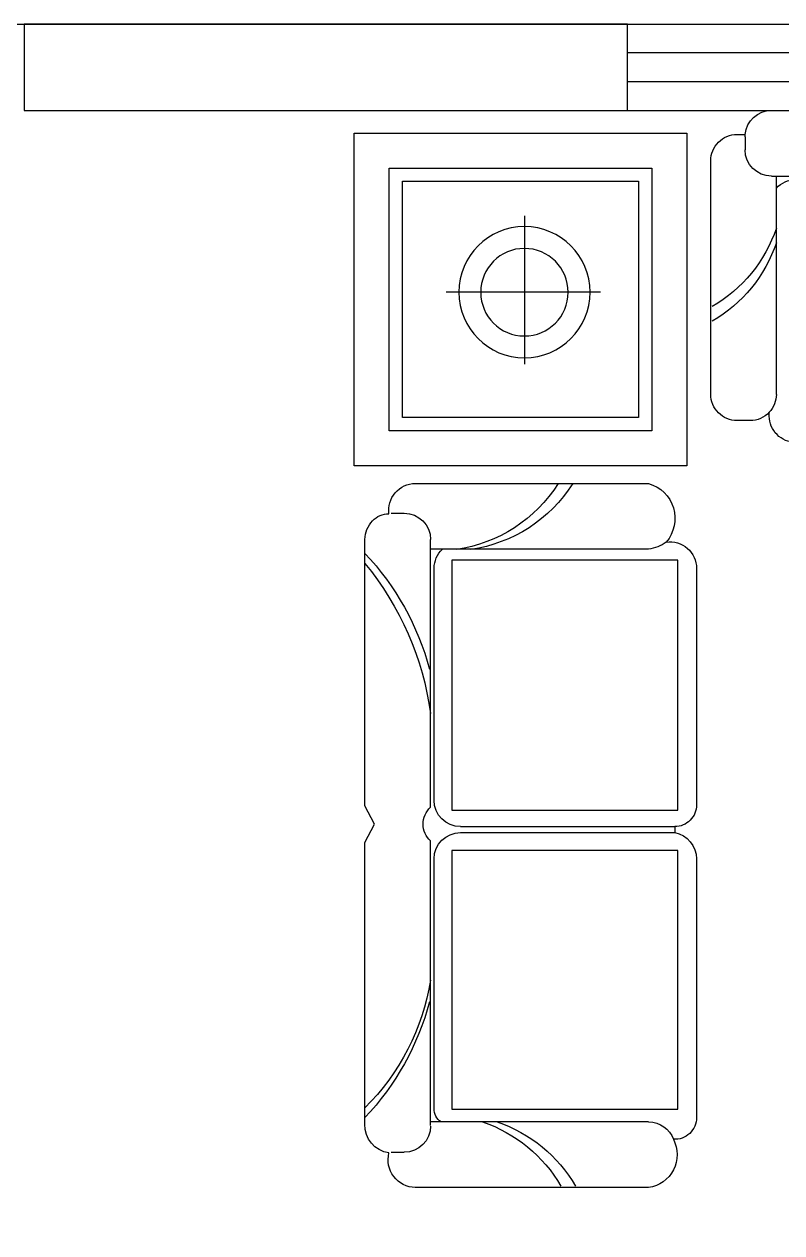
# Model space of a CAD drawing. Extents: x -6243262 to 3079315, y -2914302 to 172723.
# Drawn here: x -2034506 to -2032748, y -868333 to -865531 of the extents above; entities that cross this region are included whole.
import ezdxf

# ---------------------------------------------------------------- set-up
doc = ezdxf.new("R2010")
doc.units = 0
doc.header["$LTSCALE"] = 1000
for name, color, linetype in [('fur', 253, 'Continuous'), ('WALL', 9, 'Continuous'), ('WINDOW', 4, 'Continuous')]:
    doc.layers.add(name, color=color, linetype=linetype)

# ---------------------------------------------------------------- blocks, each defined once
blk = doc.blocks.new('$plan$00002641')
at = {"layer": 'fur', "color": 0}
for p, q in [((133.6, 1785.8), (133.6, 1176.8)), ((742.6, 1785.8), (133.6, 1785.8)), ((742.6, 1176.8), (742.6, 1785.8)), ((933.9, 1781.4), (933.9, 1750.9)), ((2415.8, 1781.4), (2415.8, 1750.9)), ((164, 1755.3), (164, 1207.2)), ((712.1, 1755.3), (164, 1755.3)), ((712.1, 1207.2), (712.1, 1755.3)), ((1615.9, 1690), (994.8, 1690)), ((1017.3, 1183.9), (1017.3, 1690)), ((1599.8, 1681.7), (1061.8, 1681.7)), ((2354, 1690), (1694, 1690)), ((2314.6, 1681.7), (1735.5, 1681.7)), ((2345.4, 1183.9), (2345.4, 1690.8)), ((421.5, 1295.4), (421.5, 1653.8)), ((1042.7, 1116), (1042.7, 1640.5)), ((1042.7, 1640.5), (1622.7, 1640.5)), ((1622.7, 1640.5), (1622.7, 1116)), ((1716.4, 1116), (1716.4, 1640.5)), ((1716.4, 1640.5), (2315.6, 1640.5)), ((2315.6, 1640.5), (2315.6, 1116)), ((1660.7, 1620.8), (1660.7, 1123.4)), ((1674.6, 1620.8), (1674.6, 1123.4)), ((244.6, 1472.1), (588.3, 1472.1)), ((164, 1207.2), (712.1, 1207.2)), ((133.6, 1176.8), (742.6, 1176.8)), ((1622.7, 1116), (1042.7, 1116)), ((2315.6, 1116), (1716.4, 1116)), ((60.9, 960.1), (91.3, 960.1)), ((152.2, 899.2), (152.2, 360.8)), ((658.3, 887.6), (152.2, 887.6))]:
    blk.add_line(p, q, dxfattribs=at)
blk.add_lwpolyline([(823.8, 1095.6), (823.8, 1867), (52.4, 1867), (52.4, 1095.6)], close=True, dxfattribs=at)
for points in [[(1610, 1072.7, 0.414214), (1660.7, 1123.4), (1674.6, 1123.4, 0.354555), (1735.5, 1072.7), (2335, 1072.7, 0.431164), (2385.7, 1126.6, 0.518766), (2497.6, 1183.9), (2497.6, 1725.6, 0.483115), (2417.3, 1786.5, 0.388459), (2350.4, 1842.3), (1697.7, 1842.3), (1654.9, 1820.2), (1612.2, 1842.3), (994.8, 1842.3, 0.198912), (951.7, 1824.4, 0.222018), (935.6, 1786.5, 0.452318), (865, 1725.6), (865, 1183.9, 0.545503), (1000.9, 1143.1, 0.453255), (1061.8, 1072.7), (1610, 1072.7, 0)], [(769.6, 843, 0.414214), (708.7, 903.9), (699.9, 903.9, 0.207927), (719.2, 948.5), (719.2, 978.9, 0.414214), (658.3, 1039.8), (116.6, 1039.8, 0.414214), (55.7, 978.9), (55.7, 959.8, 0.389489), (0, 899.2), (0, 364.5, -0.514939)]]:
    blk.add_lwpolyline(points, format="xyb", dxfattribs=at)
for radius in [152.2, 101.5]:
    blk.add_circle((421.5, 1472.1), radius, dxfattribs=at)
for centre, radius, start, end in [((1459.9, 2301.6), 631.1, 226.7033, 254.9108), ((1495.3, 2385.6), 702.4, 230.6825, 262.0603), ((1928.8, 2224.9), 542.1, 279.3588, 315.1043), ((1902.7, 2301.6), 631.1, 285.0892, 313.2967), ((994.8, 1750.9), 60.9, 180, 270), ((2354.9, 1750.9), 60.9, 270, 0), ((1061.8, 1620.8), 60.9, 90, 136.9839), ((1599.8, 1620.8), 60.9, 0, 90), ((1654.9, 1654.9), 52.5, 41.9207, 138.0793), ((1735.5, 1620.8), 60.9, 90, 180), ((2316, 1647.1), 34.5, 31.7185, 92.2999), ((686.5, 1677.1), 334.7, 302.2352, 351.9364), ((686.5, 1643.3), 334.7, 302.2352, 351.9364), ((2662.1, 1677.1), 334.7, 198.8232, 239.8898), ((2662.1, 1643.3), 334.7, 198.8232, 239.8898), ((933.7, 1193.6), 84.1, 323.0923, 353.8915), ((2406.3, 1183.9), 60.9, 180, 250.2944), ((165.1, 1204.3), 334.7, 288.8232, 329.8898), ((199, 1204.3), 334.7, 288.8232, 329.8898), ((60.9, 899.2), 60.9, 90, 94.8786), ((91.3, 899.2), 60.9, 0, 90), ((658.3, 948.5), 60.9, 270, 313.0161), ((221.5, 843), 60.9, 133.0161, 180)]:
    blk.add_arc(centre, radius, start, end, dxfattribs=at)
blk = doc.blocks.new('$WINLIB2D$00000001')
at = {"color": 0}
for points in [[(-0.5, 0.5), (-0.5, -0.5)], [(-0.5, 0.5), (0.5, 0.5)], [(0.5, -0.5), (0.5, 0.5)], [(0.5, 0.1667), (-0.5, 0.1667)], [(0.5, -0.1667), (-0.5, -0.1667)], [(-0.5, -0.5), (0.5, -0.5)]]:
    blk.add_lwpolyline(points, dxfattribs=at)
blk = doc.blocks.new('11')
at = {"color": 8}
blk.add_lwpolyline([(1297595.1, -771352.2), (1337795.1, -771352.2), (1337795.1, -785552.2), (1321795.1, -785552.2), (1321795.1, -787052.2), (1318595.1, -787052.2), (1318595.1, -785552.2), (1300795.1, -785552.2), (1300795.1, -787052.2), (1297595.1, -787052.2)], close=True, dxfattribs=at)
at = {"layer": 'WALL', "color": 8}
for p, q in [((1310395.1, -771352.2), (1308995.1, -771352.2)), ((1308995.1, -771352.2), (1308995.1, -771552.2)), ((1310395.1, -771552.2), (1310395.1, -771352.2)), ((1308995.1, -771552.2), (1310395.1, -771552.2))]:
    blk.add_line(p, q, dxfattribs=at)
at = {"color": 8, "yscale": -1, "rotation": 270}
blk.add_blockref('$plan$00002641', (1311628.1, -771552.2), dxfattribs=at)
at = {"layer": 'WINDOW', "color": 8, "xscale": -2600, "yscale": 200, "zscale": -2600, "rotation": 180}
blk.add_blockref('$WINLIB2D$00000001', (1311695.1, -771452.2), dxfattribs=at)

msp = doc.modelspace()

# ---------------------------------------------------------------- block references
msp.add_blockref('11', (-3343501, -94178.5))

doc.saveas('drawing.dxf')
